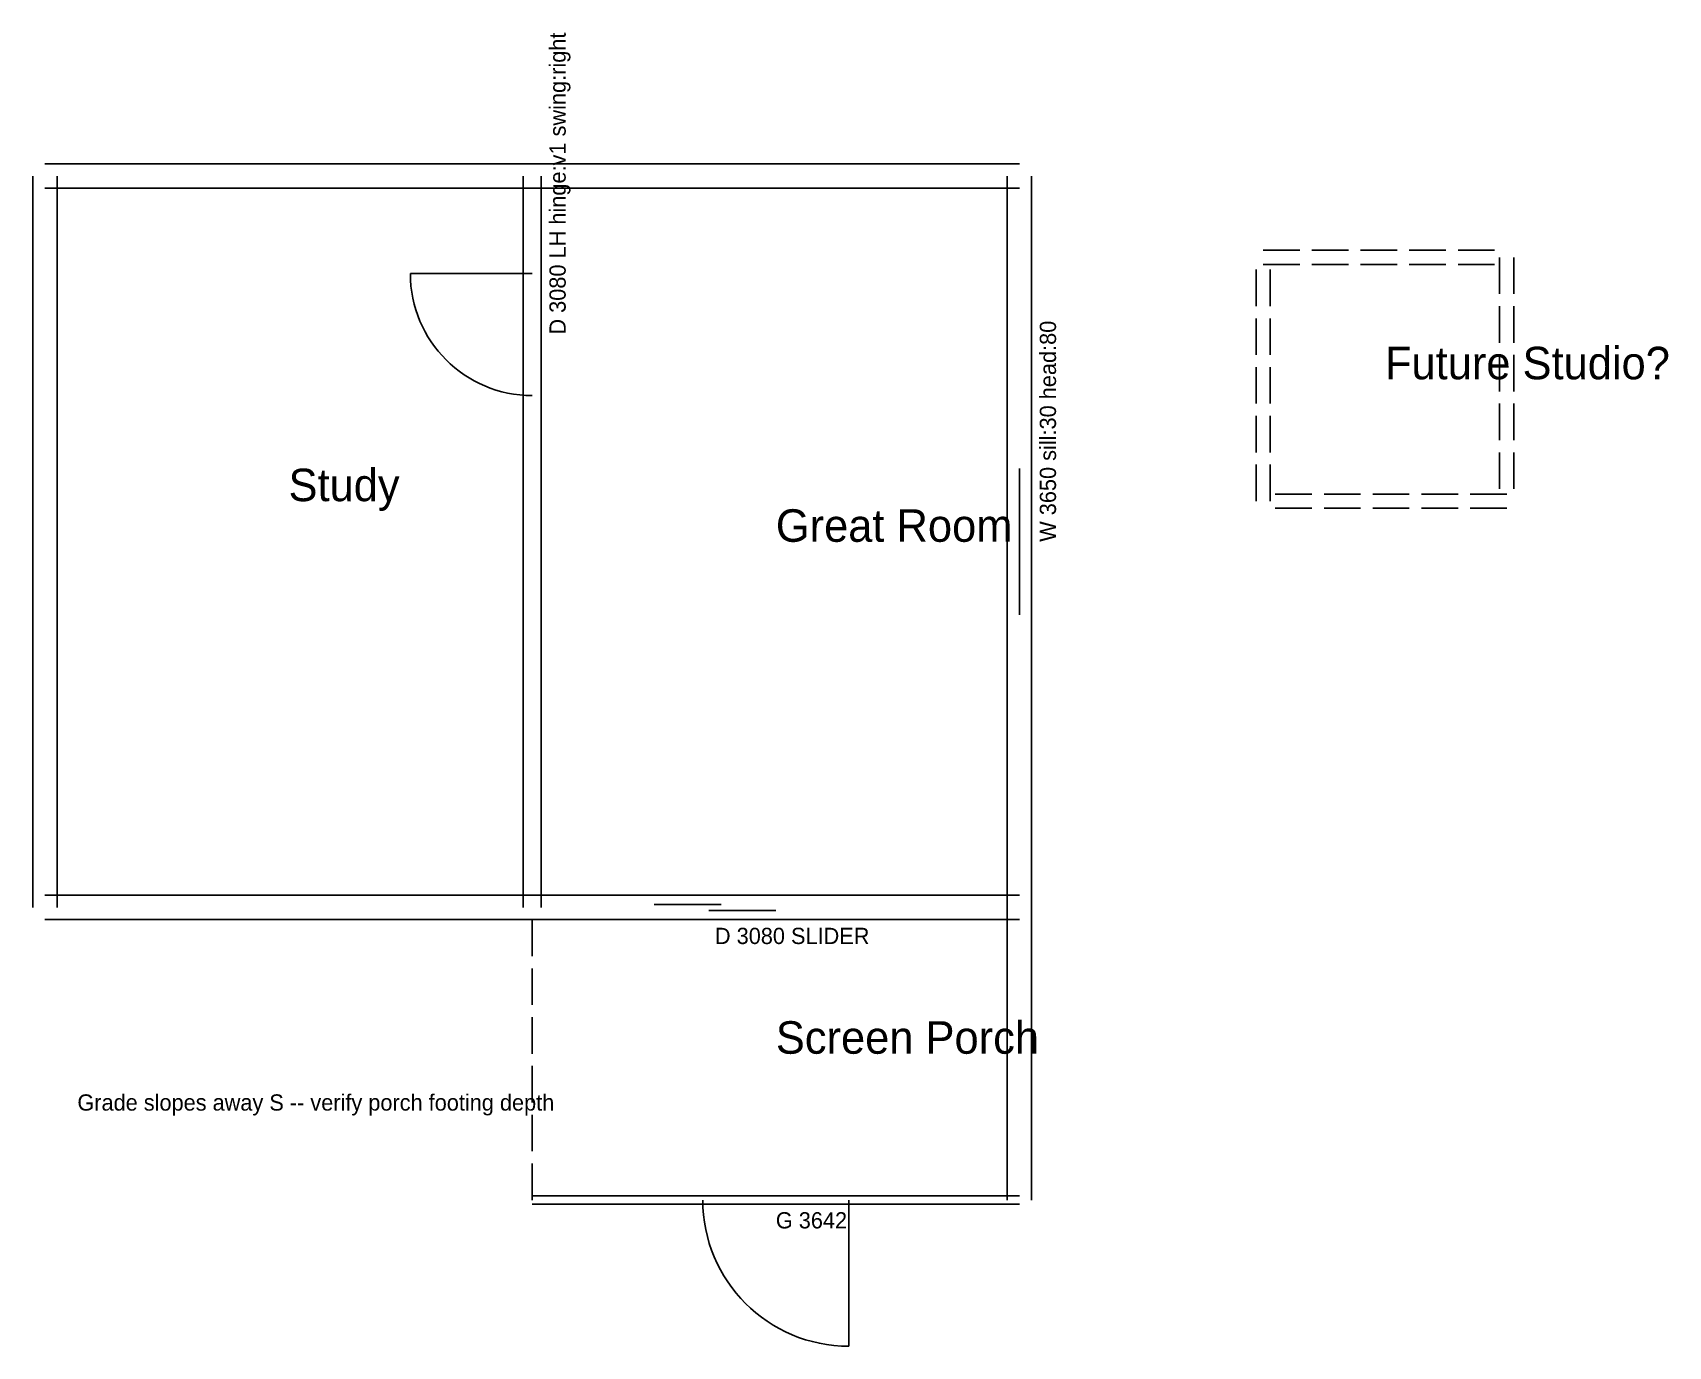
# Model space of a CAD drawing. Extents: x -3 to 400, y -288 to 35.
import ezdxf

# ---------------------------------------------------------------- set-up
doc = ezdxf.new("R2010")
doc.units = 0
doc.linetypes.add('DASHED', pattern=[12, 9, -3])
for name, color, linetype in [('FP-ANNOTATIONS', 7, 'CONTINUOUS'), ('FP-DOORS', 1, 'CONTINUOUS'), ('FP-NOTES', 6, 'CONTINUOUS'), ('FP-RAILS', 4, 'CONTINUOUS'), ('FP-ROOM-LABELS', 7, 'CONTINUOUS'), ('FP-WALLS', 7, 'CONTINUOUS'), ('FP-WINDOWS', 5, 'CONTINUOUS'), ('FP-X-CONCEPT', 9, 'DASHED'), ('FP-X-OPEN-EDGE', 2, 'DASHED')]:
    doc.layers.add(name, color=color, linetype=linetype)

msp = doc.modelspace()

# ---------------------------------------------------------------- linework, layer by layer
at = {"layer": 'FP-DOORS'}
for p, q in [((120, -24), (90, -24)), ((117.75, -24), (117.75, -54)), ((122.25, -24), (122.25, -54)), ((180, -177), (150, -177)), ((166.5, -179.25), (150, -179.25)), ((180, -180.75), (163.5, -180.75)), ((180, -183), (150, -183)), ((198, -251), (162, -251)), ((198, -253), (162, -253)), ((198, -252), (198, -288))]:
    msp.add_line(p, q, dxfattribs=at)
for centre, radius in [((120, -24), 30), ((198, -252), 36)]:
    msp.add_arc(centre, radius, 180, -90, dxfattribs=at)
at = {"layer": 'FP-RAILS'}
for p, q in [((162, -251), (120, -251)), ((162, -253), (120, -253)), ((240, -251), (198, -251)), ((240, -253), (198, -253))]:
    msp.add_line(p, q, dxfattribs=at)
at = {"layer": 'FP-WALLS'}
for p, q in [((-3, -180), (-3, 0)), ((0, 3), (120, 3)), ((3, -180), (3, 0)), ((117.75, 0), (117.75, -24)), ((120, 3), (240, 3)), ((122.25, 0), (122.25, -24)), ((237, 0), (237, -72)), ((243, 0), (243, -72)), ((0, -3), (120, -3)), ((120, -3), (240, -3)), ((117.75, -54), (117.75, -180)), ((122.25, -54), (122.25, -180)), ((237, -108), (237, -180)), ((243, -108), (243, -180)), ((120, -177), (0, -177)), ((150, -177), (120, -177)), ((240, -177), (180, -177)), ((237, -180), (237, -252)), ((243, -180), (243, -252)), ((120, -183), (0, -183)), ((150, -183), (120, -183)), ((240, -183), (180, -183))]:
    msp.add_line(p, q, dxfattribs=at)
at = {"layer": 'FP-WINDOWS'}
for p, q in [((237, -72), (237, -108)), ((240, -72), (240, -108)), ((243, -72), (243, -108))]:
    msp.add_line(p, q, dxfattribs=at)
at = {"layer": 'FP-X-CONCEPT'}
for p, q in [((298.25, -80), (298.25, -20)), ((300, -18.25), (360, -18.25)), ((301.75, -80), (301.75, -20)), ((358.25, -20), (358.25, -80)), ((361.75, -20), (361.75, -80)), ((300, -21.75), (360, -21.75)), ((360, -78.25), (300, -78.25)), ((360, -81.75), (300, -81.75))]:
    msp.add_line(p, q, dxfattribs=at)
at = {"layer": 'FP-X-OPEN-EDGE'}
msp.add_line((120, -252), (120, -180), dxfattribs=at)

# ---------------------------------------------------------------- texts
at = {"layer": 'FP-ANNOTATIONS'}
msp.add_text('Grade slopes away S -- verify porch footing depth', height=4, dxfattribs=at).set_placement((8, -230))
at = {"layer": 'FP-NOTES'}
for s, rotation, p in [('D 3080 LH hinge:v1 swing:right', 90, (128.25, -39)), ('W 3650 sill:30 head:80', 90, (249, -90)), ('D 3080 SLIDER', 360, (165, -189)), ('G 3642', 360, (180, -259))]:
    msp.add_text(s, height=4, rotation=rotation, dxfattribs=at).set_placement(p)
at = {"layer": 'FP-ROOM-LABELS'}
for s, p in [('Future Studio?', (330, -50)), ('Study', (60, -80)), ('Great Room', (180, -90)), ('Screen Porch', (180, -216))]:
    msp.add_text(s, height=8, dxfattribs=at).set_placement(p)

doc.saveas('drawing.dxf')
